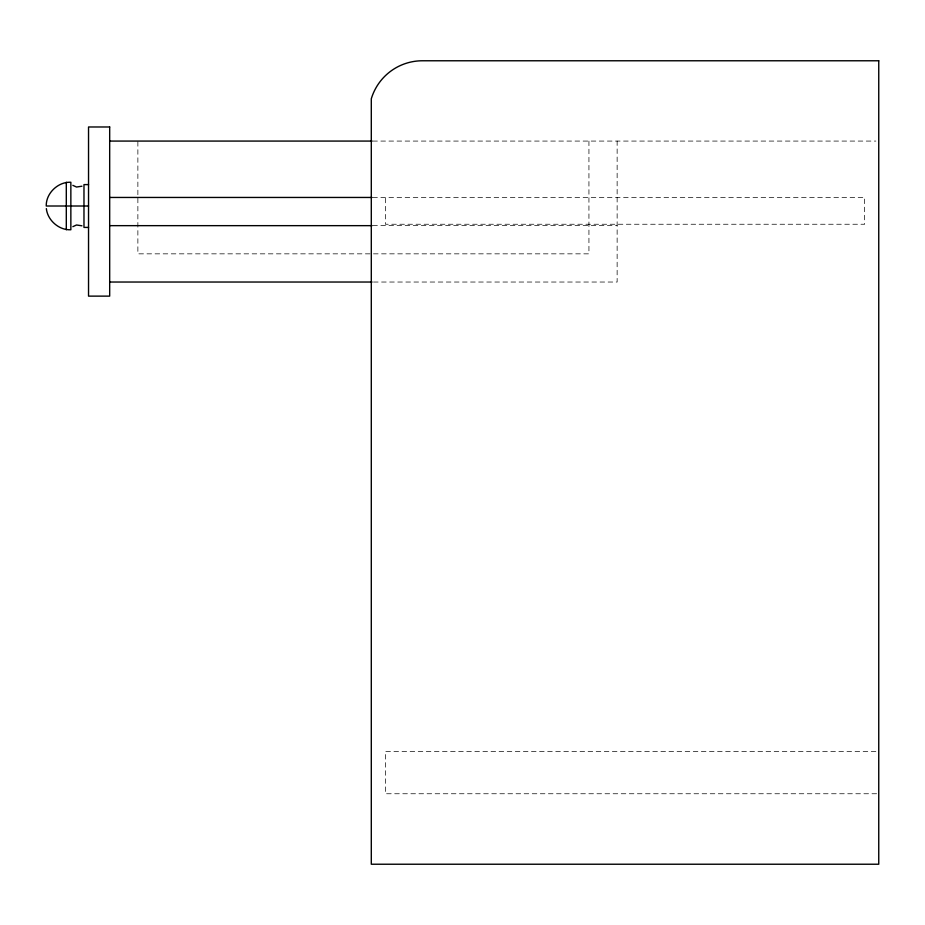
<?xml version="1.0" encoding="UTF-8"?>
<svg xmlns="http://www.w3.org/2000/svg" width="925" height="925" viewBox="0 0 925 925"><rect width="100%" height="100%" fill="white"/><g stroke="black" fill="none" stroke-linecap="round" stroke-linejoin="round"><path stroke-width="0.69" stroke-dasharray="4.62 3.47" d="M372.775 141.074L875.871 141.074M372.775 197.453L864.655 197.453L864.655 224.243L385.401 224.243L385.401 197.453M372.775 225.654L617.137 225.654M373.492 282.032L617.137 282.032L617.137 141.074M875.859 751.47L385.401 751.47L385.401 793.754L878.75 793.754M588.936 141.074L588.936 253.843L137.871 253.843L137.871 141.074"/><path stroke-width="1.39" d="M72.867 226.66L76.532 224.983L81.932 225.804M81.932 186.214L76.532 187.035L72.867 185.358M46.343 208.622C47.603 220.37 59.073 230.371 70.855 229.758L70.855 182.26C58.217 181.601 45.892 193.186 46.25 206.009L88.534 206.009M109.682 141.074L372.058 141.074M88.534 184.595L83.978 184.595L83.978 227.423L88.534 227.423M109.682 197.453L372.058 197.453M109.682 225.654L372.058 225.654M109.682 282.032L372.058 282.032M66.299 182.26L66.299 229.758M878.75 60.773L422.401 60.773A53.361 53.361 0 0 0 371.295 98.79L371.295 864.228L878.75 864.228L878.75 60.773M109.682 126.979L88.534 126.979L88.534 296.127L109.682 296.127L109.682 126.979"/></g></svg>
